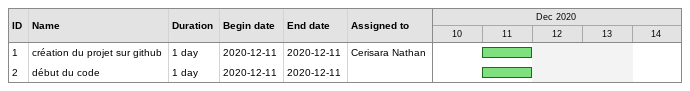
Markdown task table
| ID | Task | Duration | Start | Finish | Resources |
|---|---|---|---|---|---|
| 1 | création du projet sur github | 1d | 2020-12-11 | 2020-12-11 | Cerisara Nathan |
| 2 | début du code | 1d | 2020-12-11 | 2020-12-11 |  |
